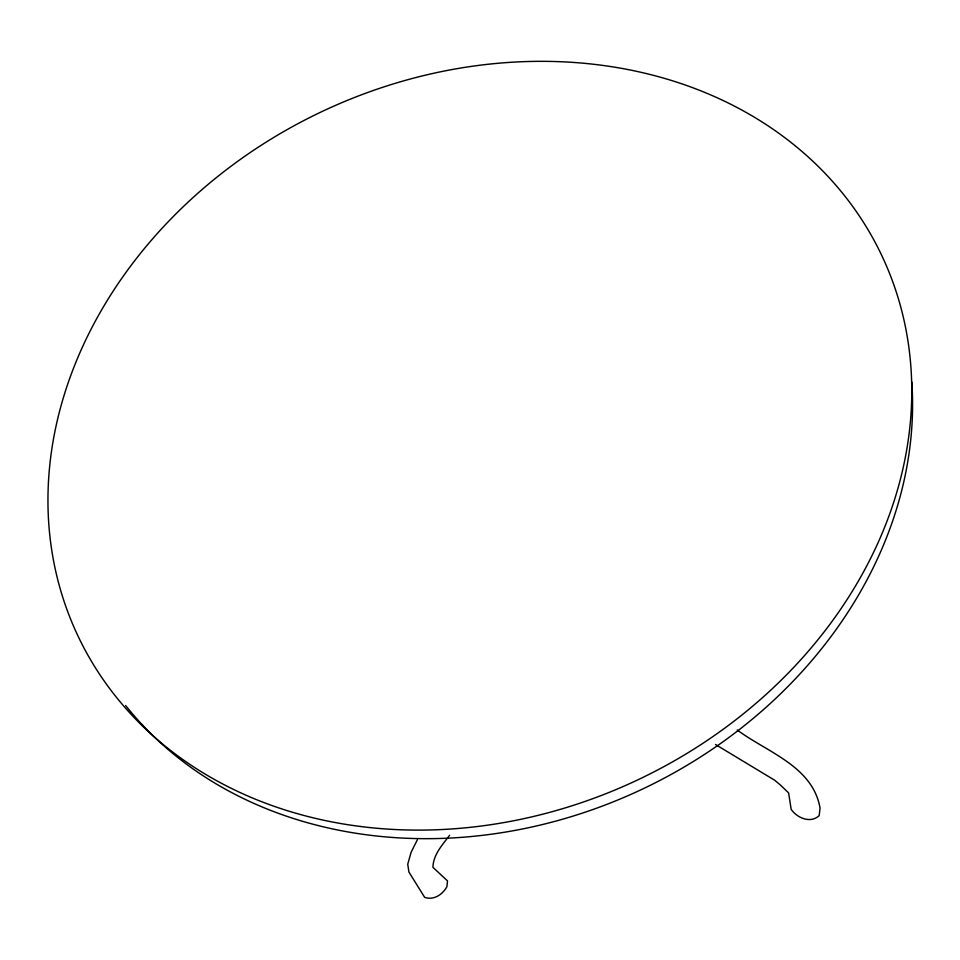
<?xml version="1.0" encoding="UTF-8"?>
<svg xmlns="http://www.w3.org/2000/svg" width="960" height="960" viewBox="0 0 960 960"><rect width="100%" height="100%" fill="white"/><g stroke="black" fill="none" stroke-linecap="round" stroke-linejoin="round"><path stroke-width="1.44" d="M417.348 839.784L411.072 852.36L407.736 864.276L408.924 872.04L424.656 897.36C433.8 900.552 442.68 894.492 446.94 886.608L447.516 880.896L432.936 867.348C433.212 854.604 442.476 844.86 449.616 835.236M715.488 744.504L774.504 780.12L780.108 784.74L788.628 792.936L791.172 809.4C797.172 817.956 810.468 823.824 819.192 815.592L820.056 808.188C812.892 766.188 766.884 752.184 737.244 729.996M911.808 382.056A439.464 366.864 -25.3 0 1 617.568 800.088A439.464 366.864 -25.3 0 1 125.64 705.516M360.168 826.452A444.648 369.588 -25.3 0 0 899.112 301.188A444.648 369.588 -25.3 0 0 180.324 209.52A444.648 369.588 -25.3 0 0 360.168 826.452"/></g></svg>
